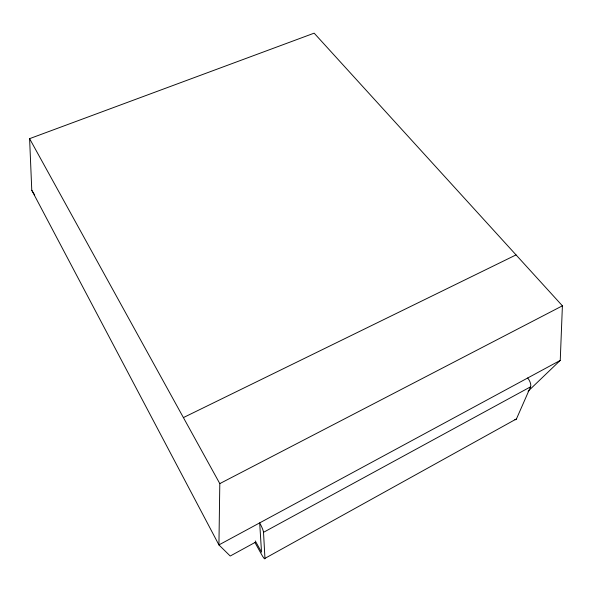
<?xml version="1.0" encoding="UTF-8"?>
<svg xmlns="http://www.w3.org/2000/svg" width="592" height="592" viewBox="0 0 592 592"><rect width="100%" height="100%" fill="white"/><g stroke="black" fill="none" stroke-linecap="round" stroke-linejoin="round"><path stroke-width="0.89" d="M528.064 391.268L560.247 360.395L562.4 305.82L314.152 33.159L29.6 138.661L219.802 483.612L218.929 544.921L230.229 556.021L255.204 542.368M254.952 542.501L261.679 554.66A7.393 1.014 63.6 0 0 264.95 558.374L516.468 418.899L530.55 386.835A7.348 3.308 58.5 0 0 527.701 377.985M264.95 558.374L263.521 532.319L530.55 386.835M560.247 360.395L218.929 544.921L31.783 190.298L29.6 138.661M219.802 483.612L562.4 305.82M183.394 417.597L516.046 254.908M31.783 190.298L34.684 194.997M255.3 540.955L261.523 552.195L259.688 522.891A8.125 1.206 63.6 0 1 263.521 532.319M516.468 418.899A6.727 2.819 58.5 0 1 514.818 419.684"/></g></svg>
